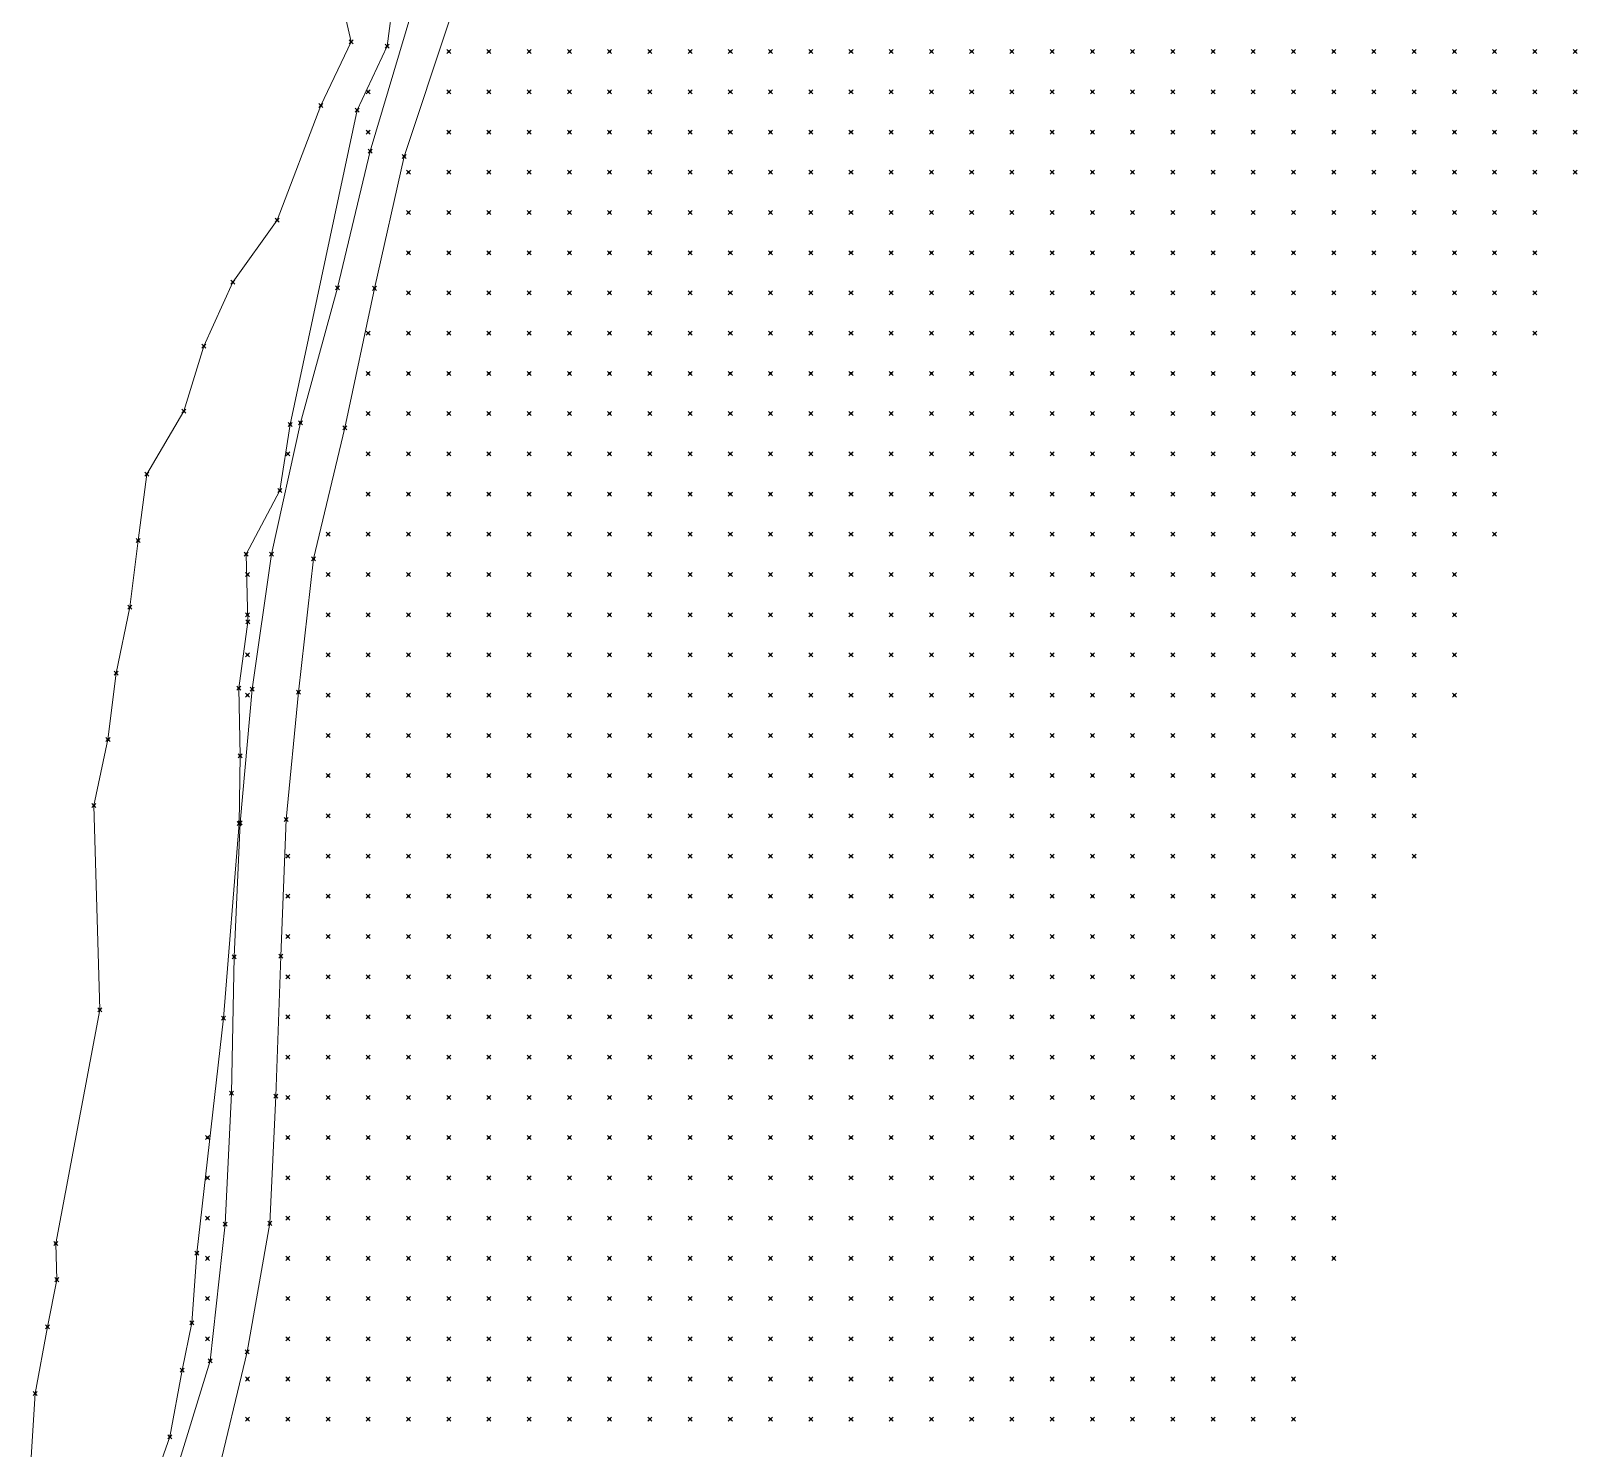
# Model space of a CAD drawing. Header units: metres. Extents: x 441556 to 446409, y 432338 to 461058.
# Drawn here: x 445282.5 to 445397.8, y 437143.4 to 437249 of the extents above; entities that cross this region are included whole.
import ezdxf

# ---------------------------------------------------------------- set-up
doc = ezdxf.new("R2010")
doc.units = ezdxf.units.M
doc.header["$MEASUREMENT"] = 0
doc.header["$PDMODE"] = 35
doc.header["$PDSIZE"] = 0.15
for name, color, linetype, lineweight in [('DTM-BRE-RevN_GRP_CURS APA', 2, 'Continuous', 0), ('DTM-BRE-RevN_GRP_DRUM FORESTIER', 2, 'Continuous', 0), ('DTM-BRE-RevN_GRP_TALUZ SUS', 2, 'Continuous', 0), ('DTM-NOK-RevN_LIDAR_co_lidar', 91, 'Continuous', 0), ('DTM-NOK-RevN_RTK', 32, 'Continuous', 0)]:
    doc.layers.add(name, color=color, linetype=linetype, lineweight=lineweight)

msp = doc.modelspace()

# ---------------------------------------------------------------- linework, layer by layer
at = {"layer": 'DTM-BRE-RevN_GRP_CURS APA'}
for p, q in [((445306.332, 437248.24, 323.779), (445305.159, 437253.423, 323.539)), ((445304.09, 437243.479, 323.579), (445306.332, 437248.24, 323.779)), ((445300.825, 437234.947, 323.622), (445304.09, 437243.479, 323.579)), ((445297.512, 437230.319, 323.302), (445300.825, 437234.947, 323.622)), ((445295.35, 437225.548, 323.182), (445297.512, 437230.319, 323.302)), ((445293.862, 437220.694, 323.142), (445295.35, 437225.548, 323.182)), ((445291.104, 437215.997, 322.662), (445293.862, 437220.694, 323.142)), ((445290.451, 437211.04, 322.582), (445291.104, 437215.997, 322.662)), ((445289.837, 437206.078, 322.582), (445290.451, 437211.04, 322.582)), ((445288.826, 437201.165, 322.502), (445289.837, 437206.078, 322.582)), ((445288.211, 437196.203, 322.502), (445288.826, 437201.165, 322.502)), ((445287.161, 437191.294, 322.422), (445288.211, 437196.203, 322.502)), ((445287.602, 437176.067, 322.622), (445287.161, 437191.294, 322.422)), ((445284.31, 437158.636, 322.582), (445287.602, 437176.067, 322.622)), ((445284.404, 437155.935, 322.582), (445284.31, 437158.636, 322.582)), ((445283.693, 437152.411, 322.662), (445284.404, 437155.935, 322.582)), ((445282.774, 437147.455, 322.582), (445283.693, 437152.411, 322.662)), ((445282.464, 437142.303, 322.902), (445282.774, 437147.455, 322.582))]:
    msp.add_line(p, q, dxfattribs=at)
at = {"layer": 'DTM-BRE-RevN_GRP_DRUM FORESTIER'}
for p, q in [((445307.77, 437240.08, 325.803), (445310.854, 437250.489, 325.091)), ((445313.679, 437249.854, 325.068), (445310.304, 437239.693, 325.865)), ((445305.326, 437229.893, 326.945), (445307.77, 437240.08, 325.803)), ((445310.304, 437239.693, 325.865), (445308.08, 437229.853, 327.093)), ((445302.555, 437219.834, 328.66), (445305.326, 437229.893, 326.945)), ((445308.08, 437229.853, 327.093), (445305.877, 437219.46, 328.466)), ((445300.394, 437210.025, 329.406), (445302.555, 437219.834, 328.66)), ((445305.877, 437219.46, 328.466), (445303.544, 437209.684, 329.313)), ((445298.963, 437199.968, 330.02), (445300.394, 437210.025, 329.406)), ((445303.544, 437209.684, 329.313), (445302.404, 437199.736, 329.831)), ((445298.061, 437189.995, 330.091), (445298.963, 437199.968, 330.02)), ((445302.404, 437199.736, 329.831), (445301.49, 437190.253, 329.909)), ((445301.49, 437190.253, 329.909), (445301.094, 437180.052, 330.038)), ((445297.629, 437180.017, 330.283), (445298.061, 437189.995, 330.091)), ((445297.426, 437169.844, 330.509), (445297.629, 437180.017, 330.283)), ((445301.094, 437180.052, 330.038), (445300.734, 437169.629, 330.352)), ((445296.948, 437160.08, 330.408), (445297.426, 437169.844, 330.509)), ((445300.734, 437169.629, 330.352), (445300.286, 437160.137, 330.49)), ((445295.829, 437149.894, 329.839), (445296.948, 437160.08, 330.408)), ((445300.286, 437160.137, 330.49), (445298.584, 437150.546, 329.994)), ((445292.745, 437139.908, 330.107), (445295.829, 437149.894, 329.839)), ((445298.584, 437150.546, 329.994), (445296.063, 437140.073, 330.129))]:
    msp.add_line(p, q, dxfattribs=at)
at = {"layer": 'DTM-BRE-RevN_GRP_TALUZ SUS'}
for p, q in [((445309.031, 437247.906, 324.739), (445309.685, 437252.863, 324.499)), ((445306.79, 437243.145, 325.379), (445309.031, 437247.906, 324.739)), ((445301.802, 437219.711, 328.302), (445306.79, 437243.145, 325.379)), ((445301.029, 437214.769, 328.142), (445301.802, 437219.711, 328.302)), ((445298.509, 437210.043, 328.422), (445301.029, 437214.769, 328.142)), ((445298.649, 437204.987, 329.302), (445298.509, 437210.043, 328.422)), ((445297.956, 437200.035, 329.302), (445298.649, 437204.987, 329.302)), ((445298.056, 437194.984, 329.542), (445297.956, 437200.035, 329.302)), ((445297.998, 437189.953, 329.502), (445298.056, 437194.984, 329.542)), ((445296.82, 437175.429, 329.742), (445297.998, 437189.953, 329.502)), ((445294.845, 437157.907, 329.622), (445296.82, 437175.429, 329.742)), ((445294.459, 437152.707, 329.622), (445294.845, 437157.907, 329.622)), ((445293.747, 437149.183, 329.702), (445294.459, 437152.707, 329.622)), ((445292.828, 437144.227, 329.622), (445293.747, 437149.183, 329.702)), ((445291.148, 437139.515, 329.582), (445292.828, 437144.227, 329.622))]:
    msp.add_line(p, q, dxfattribs=at)
at = {"layer": 'DTM-NOK-RevN_LIDAR_co_lidar'}
for p in [(445313.618, 437247.508, 325.224), (445316.617, 437247.508, 327.367), (445319.617, 437247.508, 329.111), (445322.616, 437247.508, 330.054), (445325.616, 437247.508, 331.033), (445328.615, 437247.508, 331.99), (445331.614, 437247.508, 333.814), (445334.614, 437247.508, 334.513), (445337.613, 437247.508, 335.865), (445340.612, 437247.508, 338.127), (445343.612, 437247.508, 339.506), (445346.611, 437247.508, 340.572), (445349.611, 437247.508, 341.88), (445352.61, 437247.508, 342.519), (445355.609, 437247.508, 342.278), (445358.609, 437247.508, 341.397), (445361.608, 437247.508, 340.647), (445364.607, 437247.508, 340.513), (445367.607, 437247.508, 340.45), (445370.606, 437247.508, 340.965), (445373.606, 437247.508, 342.266), (445376.605, 437247.508, 345.294), (445379.604, 437247.508, 354.423), (445382.604, 437247.508, 361.864), (445385.603, 437247.508, 365.364), (445388.602, 437247.508, 366.779), (445391.602, 437247.508, 365.235), (445394.601, 437247.508, 363.206), (445397.601, 437247.508, 363.316), (445307.619, 437244.509, 324.679), (445313.618, 437244.509, 326.163), (445316.617, 437244.509, 328.15), (445319.617, 437244.509, 329.772), (445322.616, 437244.509, 330.454), (445325.616, 437244.509, 331.411), (445328.615, 437244.509, 332.514), (445331.614, 437244.509, 333.753), (445334.614, 437244.509, 335.151), (445337.613, 437244.509, 337.307), (445340.612, 437244.509, 339.389), (445343.612, 437244.509, 340.624), (445346.611, 437244.509, 341.183), (445349.611, 437244.509, 342.103), (445352.61, 437244.509, 342.223), (445355.609, 437244.509, 341.602), (445358.609, 437244.509, 341.164), (445361.608, 437244.509, 340.768), (445364.607, 437244.509, 340.622), (445367.607, 437244.509, 341.099), (445370.606, 437244.509, 342.262), (445373.606, 437244.509, 343.872), (445376.605, 437244.509, 350.26), (445379.604, 437244.509, 358.81), (445382.604, 437244.509, 365.029), (445385.603, 437244.509, 367.755), (445388.602, 437244.509, 367.005), (445391.602, 437244.509, 364.628), (445394.601, 437244.509, 363.184), (445397.601, 437244.509, 363.033), (445307.619, 437241.509, 325.263), (445313.618, 437241.509, 327.291), (445316.617, 437241.509, 329.057), (445319.617, 437241.509, 329.998), (445322.616, 437241.509, 331.05), (445325.616, 437241.509, 332.83), (445328.615, 437241.509, 334.157), (445331.614, 437241.509, 335.25), (445334.614, 437241.509, 337.569), (445337.613, 437241.509, 339.756), (445340.612, 437241.509, 340.907), (445343.612, 437241.509, 341.552), (445346.611, 437241.509, 341.701), (445349.611, 437241.509, 342.098), (445352.61, 437241.509, 341.614), (445355.609, 437241.509, 341.002), (445358.609, 437241.509, 340.917), (445361.608, 437241.509, 340.917), (445364.607, 437241.509, 341.177), (445367.607, 437241.509, 342.028), (445370.606, 437241.509, 344.147), (445373.606, 437241.509, 349.605), (445376.605, 437241.509, 356.681), (445379.604, 437241.509, 362.574), (445382.604, 437241.509, 366.39), (445385.603, 437241.509, 368.448), (445388.602, 437241.509, 367.757), (445391.602, 437241.509, 366.593), (445394.601, 437241.509, 366.498), (445397.601, 437241.509, 367.028), (445310.619, 437238.51, 326.05), (445313.618, 437238.51, 328.174), (445316.617, 437238.51, 329.553), (445319.617, 437238.51, 330), (445322.616, 437238.51, 331.857), (445325.616, 437238.51, 333.97), (445328.615, 437238.51, 335.406), (445331.614, 437238.51, 336.81), (445334.614, 437238.51, 338.789), (445337.613, 437238.51, 340.55), (445340.612, 437238.51, 341.303), (445343.612, 437238.51, 341.769), (445346.611, 437238.51, 341.917), (445349.611, 437238.51, 341.607), (445352.61, 437238.51, 341.028), (445355.609, 437238.51, 340.812), (445358.609, 437238.51, 340.935), (445361.608, 437238.51, 341.27), (445364.607, 437238.51, 342.064), (445367.607, 437238.51, 344.718), (445370.606, 437238.51, 349.852), (445373.606, 437238.51, 356.434), (445376.605, 437238.51, 362.353), (445379.604, 437238.51, 366.352), (445382.604, 437238.51, 368.543), (445385.603, 437238.51, 369.581), (445388.602, 437238.51, 369.538), (445391.602, 437238.51, 369.349), (445394.601, 437238.51, 369.846), (445397.601, 437238.51, 370.457), (445310.619, 437235.511, 327.286), (445313.618, 437235.511, 328.992), (445316.617, 437235.511, 330.067), (445319.617, 437235.511, 330.934), (445322.616, 437235.511, 333.136), (445325.616, 437235.511, 334.764), (445328.615, 437235.511, 335.822), (445331.614, 437235.511, 337.474), (445334.614, 437235.511, 338.749), (445337.613, 437235.511, 339.865), (445340.612, 437235.511, 341.252), (445343.612, 437235.511, 342.006), (445346.611, 437235.511, 341.932), (445349.611, 437235.511, 341.601), (445352.61, 437235.511, 341.361), (445355.609, 437235.511, 341.415), (445358.609, 437235.511, 341.503), (445361.608, 437235.511, 341.99), (445364.607, 437235.511, 343.554), (445367.607, 437235.511, 346.993), (445370.606, 437235.511, 352.958), (445373.606, 437235.511, 360.755), (445376.605, 437235.511, 365.872), (445379.604, 437235.511, 369.108), (445382.604, 437235.511, 370.729), (445385.603, 437235.511, 371.001), (445388.602, 437235.511, 371.067), (445391.602, 437235.511, 370.921), (445394.601, 437235.511, 371.141), (445310.619, 437232.511, 328.168), (445313.618, 437232.511, 329.685), (445316.617, 437232.511, 330.639), (445319.617, 437232.511, 331.851), (445322.616, 437232.511, 333.891), (445325.616, 437232.511, 335.241), (445328.615, 437232.511, 336.129), (445331.614, 437232.511, 337.706), (445334.614, 437232.511, 339.293), (445337.613, 437232.511, 340.284), (445340.612, 437232.511, 341.436), (445343.612, 437232.511, 341.922), (445346.611, 437232.511, 341.832), (445349.611, 437232.511, 341.869), (445352.61, 437232.511, 341.945), (445355.609, 437232.511, 342.003), (445358.609, 437232.511, 342.306), (445361.608, 437232.511, 342.605), (445364.607, 437232.511, 344.991), (445367.607, 437232.511, 351.647), (445370.606, 437232.511, 358.936), (445373.606, 437232.511, 364.812), (445376.605, 437232.511, 368.236), (445379.604, 437232.511, 370.205), (445382.604, 437232.511, 371.309), (445385.603, 437232.511, 371.633), (445388.602, 437232.511, 371.533), (445391.602, 437232.511, 371.038), (445394.601, 437232.511, 370.892), (445310.619, 437229.512, 328.841), (445313.618, 437229.512, 330.318), (445316.617, 437229.512, 331.459), (445319.617, 437229.512, 333.165), (445322.616, 437229.512, 334.595), (445325.616, 437229.512, 335.729), (445328.615, 437229.512, 337.085), (445331.614, 437229.512, 338.07), (445334.614, 437229.512, 339.271), (445337.613, 437229.512, 340.717), (445340.612, 437229.512, 341.494), (445343.612, 437229.512, 341.705), (445346.611, 437229.512, 341.817), (445349.611, 437229.512, 342.056), (445352.61, 437229.512, 342.227), (445355.609, 437229.512, 342.342), (445358.609, 437229.512, 342.919), (445361.608, 437229.512, 343.499), (445364.607, 437229.512, 348.999), (445367.607, 437229.512, 354.758), (445370.606, 437229.512, 361.03), (445373.606, 437229.512, 366.788), (445376.605, 437229.512, 369.796), (445379.604, 437229.512, 370.973), (445382.604, 437229.512, 371.479), (445385.603, 437229.512, 371.78), (445388.602, 437229.512, 370.754), (445391.602, 437229.512, 370.341), (445394.601, 437229.512, 370.036), (445307.619, 437226.513, 327.323), (445310.619, 437226.513, 329.256), (445313.618, 437226.513, 330.75), (445316.617, 437226.513, 332.561), (445319.617, 437226.513, 334.58), (445322.616, 437226.513, 335.508), (445325.616, 437226.513, 336.714), (445328.615, 437226.513, 338.49), (445331.614, 437226.513, 339.394), (445334.614, 437226.513, 339.724), (445337.613, 437226.513, 340.615), (445340.612, 437226.513, 341.549), (445343.612, 437226.513, 341.986), (445346.611, 437226.513, 342.186), (445349.611, 437226.513, 342.388), (445352.61, 437226.513, 342.715), (445355.609, 437226.513, 343.026), (445358.609, 437226.513, 344.099), (445361.608, 437226.513, 345.414), (445364.607, 437226.513, 352.576), (445367.607, 437226.513, 358.095), (445370.606, 437226.513, 362.737), (445373.606, 437226.513, 367.702), (445376.605, 437226.513, 370.364), (445379.604, 437226.513, 371.158), (445382.604, 437226.513, 371.166), (445385.603, 437226.513, 370.757), (445388.602, 437226.513, 370.258), (445391.602, 437226.513, 370.371), (445394.601, 437226.513, 369.972), (445307.619, 437223.513, 327.846), (445310.619, 437223.513, 329.592), (445313.618, 437223.513, 331.731), (445316.617, 437223.513, 333.703), (445319.617, 437223.513, 335.16), (445322.616, 437223.513, 336.273), (445325.616, 437223.513, 337.574), (445328.615, 437223.513, 339.73), (445331.614, 437223.513, 340.777), (445334.614, 437223.513, 340.939), (445337.613, 437223.513, 341.308), (445340.612, 437223.513, 342.866), (445343.612, 437223.513, 344.644), (445346.611, 437223.513, 344.412), (445349.611, 437223.513, 343.812), (445352.61, 437223.513, 343.844), (445355.609, 437223.513, 344.445), (445358.609, 437223.513, 344.981), (445361.608, 437223.513, 347.727), (445364.607, 437223.513, 351.965), (445367.607, 437223.513, 358.602), (445370.606, 437223.513, 365.6), (445373.606, 437223.513, 369.581), (445376.605, 437223.513, 370.792), (445379.604, 437223.513, 370.814), (445382.604, 437223.513, 369.53), (445385.603, 437223.513, 369.339), (445388.602, 437223.513, 370.273), (445391.602, 437223.513, 371.023), (445307.619, 437220.514, 328.225), (445310.619, 437220.514, 330.052), (445313.618, 437220.514, 332.691), (445316.617, 437220.514, 334.409), (445319.617, 437220.514, 335.592), (445322.616, 437220.514, 337.064), (445325.616, 437220.514, 338.974), (445328.615, 437220.514, 341.046), (445331.614, 437220.514, 342), (445334.614, 437220.514, 342.517), (445337.613, 437220.514, 344.121), (445340.612, 437220.514, 345.667), (445343.612, 437220.514, 346.886), (445346.611, 437220.514, 346.854), (445349.611, 437220.514, 346.647), (445352.61, 437220.514, 346.157), (445355.609, 437220.514, 345.998), (445358.609, 437220.514, 346.519), (445361.608, 437220.514, 351.13), (445364.607, 437220.514, 353.852), (445367.607, 437220.514, 359.908), (445370.606, 437220.514, 366.616), (445373.606, 437220.514, 370.534), (445376.605, 437220.514, 371.299), (445379.604, 437220.514, 370.017), (445382.604, 437220.514, 368.812), (445385.603, 437220.514, 368.844), (445388.602, 437220.514, 370.281), (445391.602, 437220.514, 371.663), (445301.62, 437217.514, 328.413), (445307.619, 437217.514, 328.68), (445310.619, 437217.514, 330.622), (445313.618, 437217.514, 333.166), (445316.617, 437217.514, 334.926), (445319.617, 437217.514, 336.227), (445322.616, 437217.514, 338.065), (445325.616, 437217.514, 339.948), (445328.615, 437217.514, 341.601), (445331.614, 437217.514, 343.26), (445334.614, 437217.514, 344.585), (445337.613, 437217.514, 346.756), (445340.612, 437217.514, 348.488), (445343.612, 437217.514, 348.653), (445346.611, 437217.514, 349.153), (445349.611, 437217.514, 349.3), (445352.61, 437217.514, 348.534), (445355.609, 437217.514, 347.052), (445358.609, 437217.514, 348.059), (445361.608, 437217.514, 354.647), (445364.607, 437217.514, 360.195), (445367.607, 437217.514, 365.372), (445370.606, 437217.514, 369.379), (445373.606, 437217.514, 371.521), (445376.605, 437217.514, 371.229), (445379.604, 437217.514, 369.757), (445382.604, 437217.514, 369.338), (445385.603, 437217.514, 369.288), (445388.602, 437217.514, 370.381), (445391.602, 437217.514, 372.186), (445307.619, 437214.515, 329.304), (445310.619, 437214.515, 331.556), (445313.618, 437214.515, 334.368), (445316.617, 437214.515, 336.022), (445319.617, 437214.515, 337.509), (445322.616, 437214.515, 339.254), (445325.616, 437214.515, 340.779), (445328.615, 437214.515, 342.601), (445331.614, 437214.515, 344.364), (445334.614, 437214.515, 346.211), (445337.613, 437214.515, 348.186), (445340.612, 437214.515, 349.924), (445343.612, 437214.515, 350.617), (445346.611, 437214.515, 350.528), (445349.611, 437214.515, 350.034), (445352.61, 437214.515, 349.343), (445355.609, 437214.515, 348.159), (445358.609, 437214.515, 350.718), (445361.608, 437214.515, 356.37), (445364.607, 437214.515, 361.672), (445367.607, 437214.515, 366.811), (445370.606, 437214.515, 370.932), (445373.606, 437214.515, 371.691), (445376.605, 437214.515, 370.809), (445379.604, 437214.515, 370.293), (445382.604, 437214.515, 370.016), (445385.603, 437214.515, 370.193), (445388.602, 437214.515, 371.492), (445391.602, 437214.515, 373.25), (445304.62, 437211.516, 329.299), (445307.619, 437211.516, 330.56), (445310.619, 437211.516, 332.887), (445313.618, 437211.516, 335.485), (445316.617, 437211.516, 336.798), (445319.617, 437211.516, 338.402), (445322.616, 437211.516, 340.049), (445325.616, 437211.516, 341.894), (445328.615, 437211.516, 343.727), (445331.614, 437211.516, 345.626), (445334.614, 437211.516, 347.978), (445337.613, 437211.516, 350.143), (445340.612, 437211.516, 351.901), (445343.612, 437211.516, 352.663), (445346.611, 437211.516, 352.428), (445349.611, 437211.516, 350.8), (445352.61, 437211.516, 350.211), (445355.609, 437211.516, 350.166), (445358.609, 437211.516, 353.576), (445361.608, 437211.516, 358.564), (445364.607, 437211.516, 362.13), (445367.607, 437211.516, 367.126), (445370.606, 437211.516, 370.221), (445373.606, 437211.516, 370.649), (445376.605, 437211.516, 370.221), (445379.604, 437211.516, 370.862), (445382.604, 437211.516, 371.191), (445385.603, 437211.516, 371.735), (445388.602, 437211.516, 373.181), (445391.602, 437211.516, 374.492), (445298.621, 437208.516, 328.656), (445304.62, 437208.516, 329.632), (445307.619, 437208.516, 331.428), (445310.619, 437208.516, 334.209), (445313.618, 437208.516, 336.144), (445316.617, 437208.516, 337.286), (445319.617, 437208.516, 339.194), (445322.616, 437208.516, 341.273), (445325.616, 437208.516, 343.008), (445328.615, 437208.516, 345.05), (445331.614, 437208.516, 346.929), (445334.614, 437208.516, 349.363), (445337.613, 437208.516, 351.488), (445340.612, 437208.516, 353.33), (445343.612, 437208.516, 353.948), (445346.611, 437208.516, 353.502), (445349.611, 437208.516, 352.461), (445352.61, 437208.516, 351.269), (445355.609, 437208.516, 352.397), (445358.609, 437208.516, 355.511), (445361.608, 437208.516, 359.423), (445364.607, 437208.516, 364.224), (445367.607, 437208.516, 369.356), (445370.606, 437208.516, 370.922), (445373.606, 437208.516, 370.815), (445376.605, 437208.516, 370.412), (445379.604, 437208.516, 371.632), (445382.604, 437208.516, 372.772), (445385.603, 437208.516, 373.57), (445388.602, 437208.516, 374.444), (445298.621, 437205.517, 329.027), (445304.62, 437205.517, 330.03), (445307.619, 437205.517, 331.857), (445310.619, 437205.517, 334.999), (445313.618, 437205.517, 336.828), (445316.617, 437205.517, 338.076), (445319.617, 437205.517, 339.835), (445322.616, 437205.517, 342.075), (445325.616, 437205.517, 343.802), (445328.615, 437205.517, 346.249), (445331.614, 437205.517, 348.304), (445334.614, 437205.517, 350.195), (445337.613, 437205.517, 352.07), (445340.612, 437205.517, 353.861), (445343.612, 437205.517, 354.37), (445346.611, 437205.517, 353.807), (445349.611, 437205.517, 352.92), (445352.61, 437205.517, 351.784), (445355.609, 437205.517, 353.734), (445358.609, 437205.517, 357.693), (445361.608, 437205.517, 361.198), (445364.607, 437205.517, 366.146), (445367.607, 437205.517, 371.005), (445370.606, 437205.517, 372.031), (445373.606, 437205.517, 371.65), (445376.605, 437205.517, 371.387), (445379.604, 437205.517, 372.729), (445382.604, 437205.517, 373.991), (445385.603, 437205.517, 374.879), (445388.602, 437205.517, 375.4), (445298.621, 437202.518, 329.437), (445304.62, 437202.518, 330.68), (445307.619, 437202.518, 332.323), (445310.619, 437202.518, 335.037), (445313.618, 437202.518, 337.069), (445316.617, 437202.518, 338.374), (445319.617, 437202.518, 339.628), (445322.616, 437202.518, 341.636), (445325.616, 437202.518, 344.34), (445328.615, 437202.518, 347.571), (445331.614, 437202.518, 349.673), (445334.614, 437202.518, 351.3), (445337.613, 437202.518, 353.052), (445340.612, 437202.518, 354.159), (445343.612, 437202.518, 354.329), (445346.611, 437202.518, 353.47), (445349.611, 437202.518, 352.646), (445352.61, 437202.518, 352.837), (445355.609, 437202.518, 355.233), (445358.609, 437202.518, 359.326), (445361.608, 437202.518, 363.79), (445364.607, 437202.518, 367.813), (445367.607, 437202.518, 371.796), (445370.606, 437202.518, 373.133), (445373.606, 437202.518, 372.694), (445376.605, 437202.518, 373.052), (445379.604, 437202.518, 373.979), (445382.604, 437202.518, 374.877), (445385.603, 437202.518, 375.766), (445388.602, 437202.518, 376.249), (445298.621, 437199.518, 329.673), (445304.62, 437199.518, 331.069), (445307.619, 437199.518, 332.659), (445310.619, 437199.518, 334.262), (445313.618, 437199.518, 336.126), (445316.617, 437199.518, 337.688), (445319.617, 437199.518, 339.075), (445322.616, 437199.518, 341.555), (445325.616, 437199.518, 345.297), (445328.615, 437199.518, 348.939), (445331.614, 437199.518, 350.61), (445334.614, 437199.518, 351.977), (445337.613, 437199.518, 353.447), (445340.612, 437199.518, 354.081), (445343.612, 437199.518, 353.416), (445346.611, 437199.518, 352.45), (445349.611, 437199.518, 352.42), (445352.61, 437199.518, 353.564), (445355.609, 437199.518, 356.207), (445358.609, 437199.518, 360.272), (445361.608, 437199.518, 365.233), (445364.607, 437199.518, 368.798), (445367.607, 437199.518, 372.2), (445370.606, 437199.518, 373.561), (445373.606, 437199.518, 373.322), (445376.605, 437199.518, 373.727), (445379.604, 437199.518, 374.343), (445382.604, 437199.518, 375.136), (445385.603, 437199.518, 376.329), (445388.602, 437199.518, 377.081), (445304.62, 437196.519, 331.125), (445307.619, 437196.519, 332.706), (445310.619, 437196.519, 333.874), (445313.618, 437196.519, 334.939), (445316.617, 437196.519, 336.487), (445319.617, 437196.519, 338.348), (445322.616, 437196.519, 342.132), (445325.616, 437196.519, 346.592), (445328.615, 437196.519, 349.658), (445331.614, 437196.519, 351.137), (445334.614, 437196.519, 352.502), (445337.613, 437196.519, 353.725), (445340.612, 437196.519, 353.461), (445343.612, 437196.519, 352.456), (445346.611, 437196.519, 352.314), (445349.611, 437196.519, 352.863), (445352.61, 437196.519, 354.194), (445355.609, 437196.519, 357.142), (445358.609, 437196.519, 361.716), (445361.608, 437196.519, 367.351), (445364.607, 437196.519, 370.174), (445367.607, 437196.519, 372.477), (445370.606, 437196.519, 373.597), (445373.606, 437196.519, 373.317), (445376.605, 437196.519, 373.245), (445379.604, 437196.519, 373.645), (445382.604, 437196.519, 374.93), (445385.603, 437196.519, 376.794), (445304.62, 437193.519, 331.084), (445307.619, 437193.519, 332.612), (445310.619, 437193.519, 333.774), (445313.618, 437193.519, 334.326), (445316.617, 437193.519, 335.35), (445319.617, 437193.519, 336.72), (445322.616, 437193.519, 341.671), (445325.616, 437193.519, 347.95), (445328.615, 437193.519, 350.744), (445331.614, 437193.519, 351.325), (445334.614, 437193.519, 352.331), (445337.613, 437193.519, 353.118), (445340.612, 437193.519, 352.899), (445343.612, 437193.519, 352.528), (445346.611, 437193.519, 353.101), (445349.611, 437193.519, 353.871), (445352.61, 437193.519, 355.581), (445355.609, 437193.519, 358.854), (445358.609, 437193.519, 363.612), (445361.608, 437193.519, 368.123), (445364.607, 437193.519, 371.597), (445367.607, 437193.519, 373.827), (445370.606, 437193.519, 374.008), (445373.606, 437193.519, 373.042), (445376.605, 437193.519, 372.948), (445379.604, 437193.519, 373.479), (445382.604, 437193.519, 374.436), (445385.603, 437193.519, 377.009), (445304.62, 437190.52, 331.056), (445307.619, 437190.52, 332.501), (445310.619, 437190.52, 333.912), (445313.618, 437190.52, 334.711), (445316.617, 437190.52, 335.635), (445319.617, 437190.52, 337.754), (445322.616, 437190.52, 342.302), (445325.616, 437190.52, 347.789), (445328.615, 437190.52, 350.022), (445331.614, 437190.52, 350.77), (445334.614, 437190.52, 351.693), (445337.613, 437190.52, 352.094), (445340.612, 437190.52, 352.457), (445343.612, 437190.52, 353.228), (445346.611, 437190.52, 354.045), (445349.611, 437190.52, 355.591), (445352.61, 437190.52, 358.079), (445355.609, 437190.52, 361.568), (445358.609, 437190.52, 366.143), (445361.608, 437190.52, 369.57), (445364.607, 437190.52, 372.907), (445367.607, 437190.52, 374.938), (445370.606, 437190.52, 374.319), (445373.606, 437190.52, 373.375), (445376.605, 437190.52, 373.764), (445379.604, 437190.52, 374.905), (445382.604, 437190.52, 376.088), (445385.603, 437190.52, 377.887), (445301.62, 437187.521, 329.928), (445304.62, 437187.521, 331.055), (445307.619, 437187.521, 332.558), (445310.619, 437187.521, 334.513), (445313.618, 437187.521, 336.085), (445316.617, 437187.521, 337.181), (445319.617, 437187.521, 339.436), (445322.616, 437187.521, 342.643), (445325.616, 437187.521, 345.722), (445328.615, 437187.521, 347.652), (445331.614, 437187.521, 349.103), (445334.614, 437187.521, 350.19), (445337.613, 437187.521, 350.729), (445340.612, 437187.521, 352.242), (445343.612, 437187.521, 354.305), (445346.611, 437187.521, 356.89), (445349.611, 437187.521, 359.021), (445352.61, 437187.521, 361.439), (445355.609, 437187.521, 364.462), (445358.609, 437187.521, 368.533), (445361.608, 437187.521, 371.35), (445364.607, 437187.521, 373.582), (445367.607, 437187.521, 375.016), (445370.606, 437187.521, 375.202), (445373.606, 437187.521, 375.15), (445376.605, 437187.521, 375.758), (445379.604, 437187.521, 376.958), (445382.604, 437187.521, 378.103), (445385.603, 437187.521, 380.07), (445301.62, 437184.521, 329.982), (445304.62, 437184.521, 331.084), (445307.619, 437184.521, 332.649), (445310.619, 437184.521, 334.613), (445313.618, 437184.521, 336.184), (445316.617, 437184.521, 337.876), (445319.617, 437184.521, 340.472), (445322.616, 437184.521, 343.101), (445325.616, 437184.521, 345.119), (445328.615, 437184.521, 346.65), (445331.614, 437184.521, 347.752), (445334.614, 437184.521, 348.693), (445337.613, 437184.521, 350.104), (445340.612, 437184.521, 352.844), (445343.612, 437184.521, 356.156), (445346.611, 437184.521, 360.541), (445349.611, 437184.521, 362.962), (445352.61, 437184.521, 365.031), (445355.609, 437184.521, 367.393), (445358.609, 437184.521, 369.906), (445361.608, 437184.521, 372.059), (445364.607, 437184.521, 374.475), (445367.607, 437184.521, 375.612), (445370.606, 437184.521, 376.021), (445373.606, 437184.521, 376.624), (445376.605, 437184.521, 377.091), (445379.604, 437184.521, 377.88), (445382.604, 437184.521, 379.195), (445301.62, 437181.522, 330.075), (445304.62, 437181.522, 330.985), (445307.619, 437181.522, 332.946), (445310.619, 437181.522, 334.889), (445313.618, 437181.522, 335.889), (445316.617, 437181.522, 337.97), (445319.617, 437181.522, 340.854), (445322.616, 437181.522, 343.548), (445325.616, 437181.522, 345.306), (445328.615, 437181.522, 346.786), (445331.614, 437181.522, 347.552), (445334.614, 437181.522, 348.477), (445337.613, 437181.522, 350.824), (445340.612, 437181.522, 354.343), (445343.612, 437181.522, 357.778), (445346.611, 437181.522, 361.712), (445349.611, 437181.522, 363.995), (445352.61, 437181.522, 365.558), (445355.609, 437181.522, 367.472), (445358.609, 437181.522, 369.356), (445361.608, 437181.522, 371.713), (445364.607, 437181.522, 374.452), (445367.607, 437181.522, 376.078), (445370.606, 437181.522, 376.642), (445373.606, 437181.522, 377.351), (445376.605, 437181.522, 377.588), (445379.604, 437181.522, 378.434), (445382.604, 437181.522, 380.895), (445301.62, 437178.523, 330.217), (445304.62, 437178.523, 331.048), (445307.619, 437178.523, 333.053), (445310.619, 437178.523, 335.07), (445313.618, 437178.523, 335.916), (445316.617, 437178.523, 337.208), (445319.617, 437178.523, 340.013), (445322.616, 437178.523, 343.578), (445325.616, 437178.523, 346.096), (445328.615, 437178.523, 347.304), (445331.614, 437178.523, 348.012), (445334.614, 437178.523, 349.365), (445337.613, 437178.523, 351.419), (445340.612, 437178.523, 357.172), (445343.612, 437178.523, 361.297), (445346.611, 437178.523, 363.324), (445349.611, 437178.523, 364.796), (445352.61, 437178.523, 366.066), (445355.609, 437178.523, 367.254), (445358.609, 437178.523, 368.922), (445361.608, 437178.523, 371.792), (445364.607, 437178.523, 375.084), (445367.607, 437178.523, 376.799), (445370.606, 437178.523, 377.626), (445373.606, 437178.523, 378.218), (445376.605, 437178.523, 378.831), (445379.604, 437178.523, 380.068), (445382.604, 437178.523, 382.281), (445301.62, 437175.523, 330.369), (445304.62, 437175.523, 331.227), (445307.619, 437175.523, 332.478), (445310.619, 437175.523, 334.405), (445313.618, 437175.523, 335.73), (445316.617, 437175.523, 336.759), (445319.617, 437175.523, 339.739), (445322.616, 437175.523, 343.942), (445325.616, 437175.523, 346.151), (445328.615, 437175.523, 347.361), (445331.614, 437175.523, 348.867), (445334.614, 437175.523, 350.315), (445337.613, 437175.523, 352.553), (445340.612, 437175.523, 359.443), (445343.612, 437175.523, 363.742), (445346.611, 437175.523, 364.69), (445349.611, 437175.523, 365.552), (445352.61, 437175.523, 366.604), (445355.609, 437175.523, 367.585), (445358.609, 437175.523, 369.519), (445361.608, 437175.523, 373.373), (445364.607, 437175.523, 376.169), (445367.607, 437175.523, 377.257), (445370.606, 437175.523, 377.856), (445373.606, 437175.523, 378.18), (445376.605, 437175.523, 378.823), (445379.604, 437175.523, 381.494), (445382.604, 437175.523, 382.844), (445301.62, 437172.524, 330.315), (445304.62, 437172.524, 331.46), (445307.619, 437172.524, 332.69), (445310.619, 437172.524, 334.312), (445313.618, 437172.524, 335.993), (445316.617, 437172.524, 337.186), (445319.617, 437172.524, 340.193), (445322.616, 437172.524, 343.59), (445325.616, 437172.524, 345.708), (445328.615, 437172.524, 347.709), (445331.614, 437172.524, 350.743), (445334.614, 437172.524, 352.058), (445337.613, 437172.524, 353.982), (445340.612, 437172.524, 359.826), (445343.612, 437172.524, 363.838), (445346.611, 437172.524, 364.537), (445349.611, 437172.524, 365.693), (445352.61, 437172.524, 366.729), (445355.609, 437172.524, 367.844), (445358.609, 437172.524, 369.955), (445361.608, 437172.524, 374.54), (445364.607, 437172.524, 377.048), (445367.607, 437172.524, 377.472), (445370.606, 437172.524, 377.831), (445373.606, 437172.524, 378.113), (445376.605, 437172.524, 378.992), (445379.604, 437172.524, 382.479), (445382.604, 437172.524, 383.987), (445301.62, 437169.524, 330.661), (445304.62, 437169.524, 331.912), (445307.619, 437169.524, 333.492), (445310.619, 437169.524, 334.939), (445313.618, 437169.524, 336.61), (445316.617, 437169.524, 338.146), (445319.617, 437169.524, 340.6), (445322.616, 437169.524, 343.437), (445325.616, 437169.524, 345.953), (445328.615, 437169.524, 348.574), (445331.614, 437169.524, 351.286), (445334.614, 437169.524, 354.263), (445337.613, 437169.524, 356.02), (445340.612, 437169.524, 360.026), (445343.612, 437169.524, 363.524), (445346.611, 437169.524, 364.216), (445349.611, 437169.524, 365.598), (445352.61, 437169.524, 367.69), (445355.609, 437169.524, 369.17), (445358.609, 437169.524, 371.412), (445361.608, 437169.524, 374.932), (445364.607, 437169.524, 377.065), (445367.607, 437169.524, 377.418), (445370.606, 437169.524, 377.934), (445373.606, 437169.524, 378.497), (445376.605, 437169.524, 380.33), (445379.604, 437169.524, 383.402), (445295.622, 437166.525, 329.537), (445301.62, 437166.525, 331.058), (445304.62, 437166.525, 332.471), (445307.619, 437166.525, 333.992), (445310.619, 437166.525, 335.611), (445313.618, 437166.525, 337.577), (445316.617, 437166.525, 339.03), (445319.617, 437166.525, 340.521), (445322.616, 437166.525, 343.123), (445325.616, 437166.525, 345.627), (445328.615, 437166.525, 348.533), (445331.614, 437166.525, 351.938), (445334.614, 437166.525, 355.305), (445337.613, 437166.525, 357.719), (445340.612, 437166.525, 360.732), (445343.612, 437166.525, 363.124), (445346.611, 437166.525, 364.415), (445349.611, 437166.525, 366.201), (445352.61, 437166.525, 369.087), (445355.609, 437166.525, 371.58), (445358.609, 437166.525, 373.806), (445361.608, 437166.525, 375.42), (445364.607, 437166.525, 376.848), (445367.607, 437166.525, 377.727), (445370.606, 437166.525, 378.315), (445373.606, 437166.525, 378.666), (445376.605, 437166.525, 381.387), (445379.604, 437166.525, 384.428), (445295.622, 437163.526, 329.762), (445301.62, 437163.526, 331.104), (445304.62, 437163.526, 332.84), (445307.619, 437163.526, 334.554), (445310.619, 437163.526, 336.303), (445313.618, 437163.526, 338.054), (445316.617, 437163.526, 339.355), (445319.617, 437163.526, 340.598), (445322.616, 437163.526, 342.414), (445325.616, 437163.526, 344.383), (445328.615, 437163.526, 347.768), (445331.614, 437163.526, 352.991), (445334.614, 437163.526, 356.765), (445337.613, 437163.526, 359.431), (445340.612, 437163.526, 361.992), (445343.612, 437163.526, 363.539), (445346.611, 437163.526, 365.204), (445349.611, 437163.526, 366.961), (445352.61, 437163.526, 369.611), (445355.609, 437163.526, 372.652), (445358.609, 437163.526, 374.837), (445361.608, 437163.526, 375.424), (445364.607, 437163.526, 376.466), (445367.607, 437163.526, 377.683), (445370.606, 437163.526, 378.242), (445373.606, 437163.526, 379.296), (445376.605, 437163.526, 382.514), (445379.604, 437163.526, 385.123), (445295.622, 437160.526, 329.457), (445301.62, 437160.526, 331.16), (445304.62, 437160.526, 332.941), (445307.619, 437160.526, 334.608), (445310.619, 437160.526, 336.509), (445313.618, 437160.526, 338.45), (445316.617, 437160.526, 340.051), (445319.617, 437160.526, 341.538), (445322.616, 437160.526, 343.313), (445325.616, 437160.526, 344.667), (445328.615, 437160.526, 347.302), (445331.614, 437160.526, 352.002), (445334.614, 437160.526, 356.281), (445337.613, 437160.526, 359.366), (445340.612, 437160.526, 362.453), (445343.612, 437160.526, 364.427), (445346.611, 437160.526, 365.946), (445349.611, 437160.526, 367.852), (445352.61, 437160.526, 370.412), (445355.609, 437160.526, 372.895), (445358.609, 437160.526, 374.472), (445361.608, 437160.526, 374.836), (445364.607, 437160.526, 375.732), (445367.607, 437160.526, 377.159), (445370.606, 437160.526, 378.631), (445373.606, 437160.526, 381.428), (445376.605, 437160.526, 384.153), (445379.604, 437160.526, 385.122), (445295.622, 437157.527, 329.625), (445301.62, 437157.527, 331.849), (445304.62, 437157.527, 333.764), (445307.619, 437157.527, 335.359), (445310.619, 437157.527, 337.333), (445313.618, 437157.527, 338.921), (445316.617, 437157.527, 340.644), (445319.617, 437157.527, 342.5), (445322.616, 437157.527, 344.495), (445325.616, 437157.527, 345.725), (445328.615, 437157.527, 347.676), (445331.614, 437157.527, 350.437), (445334.614, 437157.527, 353.849), (445337.613, 437157.527, 358.246), (445340.612, 437157.527, 362.605), (445343.612, 437157.527, 365.22), (445346.611, 437157.527, 366.756), (445349.611, 437157.527, 369.125), (445352.61, 437157.527, 371.395), (445355.609, 437157.527, 372.822), (445358.609, 437157.527, 373.489), (445361.608, 437157.527, 374.031), (445364.607, 437157.527, 375.129), (445367.607, 437157.527, 377.042), (445370.606, 437157.527, 379.501), (445373.606, 437157.527, 382.774), (445376.605, 437157.527, 384.769), (445379.604, 437157.527, 385.041), (445295.622, 437154.527, 329.651), (445301.62, 437154.527, 332.675), (445304.62, 437154.527, 334.591), (445307.619, 437154.527, 336.32), (445310.619, 437154.527, 337.923), (445313.618, 437154.527, 339.081), (445316.617, 437154.527, 341.195), (445319.617, 437154.527, 342.911), (445322.616, 437154.527, 344.377), (445325.616, 437154.527, 346.35), (445328.615, 437154.527, 348.142), (445331.614, 437154.527, 350.048), (445334.614, 437154.527, 351.905), (445337.613, 437154.527, 356.944), (445340.612, 437154.527, 363.465), (445343.612, 437154.527, 366.427), (445346.611, 437154.527, 367.924), (445349.611, 437154.527, 369.796), (445352.61, 437154.527, 371.097), (445355.609, 437154.527, 371.88), (445358.609, 437154.527, 372.728), (445361.608, 437154.527, 374.132), (445364.607, 437154.527, 375.22), (445367.607, 437154.527, 377.06), (445370.606, 437154.527, 379.387), (445373.606, 437154.527, 382.042), (445376.605, 437154.527, 384.209), (445295.622, 437151.528, 329.864), (445301.62, 437151.528, 332.856), (445304.62, 437151.528, 334.613), (445307.619, 437151.528, 336.44), (445310.619, 437151.528, 338.29), (445313.618, 437151.528, 339.351), (445316.617, 437151.528, 341.028), (445319.617, 437151.528, 342.715), (445322.616, 437151.528, 344.497), (445325.616, 437151.528, 347.866), (445328.615, 437151.528, 349.493), (445331.614, 437151.528, 350.236), (445334.614, 437151.528, 352.312), (445337.613, 437151.528, 358.364), (445340.612, 437151.528, 364.634), (445343.612, 437151.528, 366.725), (445346.611, 437151.528, 367.709), (445349.611, 437151.528, 368.525), (445352.61, 437151.528, 370.058), (445355.609, 437151.528, 371.239), (445358.609, 437151.528, 372.75), (445361.608, 437151.528, 374.923), (445364.607, 437151.528, 376.049), (445367.607, 437151.528, 377.178), (445370.606, 437151.528, 379.263), (445373.606, 437151.528, 381.823), (445376.605, 437151.528, 383.811), (445298.621, 437148.529, 329.917), (445301.62, 437148.529, 332.339), (445304.62, 437148.529, 334.531), (445307.619, 437148.529, 336.468), (445310.619, 437148.529, 338.325), (445313.618, 437148.529, 339.743), (445316.617, 437148.529, 341.712), (445319.617, 437148.529, 345.237), (445322.616, 437148.529, 347.902), (445325.616, 437148.529, 350.919), (445328.615, 437148.529, 352.091), (445331.614, 437148.529, 353.092), (445334.614, 437148.529, 357.534), (445337.613, 437148.529, 362.633), (445340.612, 437148.529, 365.698), (445343.612, 437148.529, 366.637), (445346.611, 437148.529, 366.384), (445349.611, 437148.529, 366.337), (445352.61, 437148.529, 368.179), (445355.609, 437148.529, 370.659), (445358.609, 437148.529, 373.155), (445361.608, 437148.529, 375.577), (445364.607, 437148.529, 376.924), (445367.607, 437148.529, 378.315), (445370.606, 437148.529, 379.949), (445373.606, 437148.529, 382.292), (445376.605, 437148.529, 383.751), (445298.621, 437145.529, 330.077), (445301.62, 437145.529, 332.515), (445304.62, 437145.529, 334.321), (445307.619, 437145.529, 336.838), (445310.619, 437145.529, 339.303), (445313.618, 437145.529, 341.352), (445316.617, 437145.529, 343.362), (445319.617, 437145.529, 346.626), (445322.616, 437145.529, 348.858), (445325.616, 437145.529, 352.61), (445328.615, 437145.529, 355.543), (445331.614, 437145.529, 358.146), (445334.614, 437145.529, 361.491), (445337.613, 437145.529, 364.19), (445340.612, 437145.529, 366.528), (445343.612, 437145.529, 367.152), (445346.611, 437145.529, 366.584), (445349.611, 437145.529, 366.46), (445352.61, 437145.529, 367.816), (445355.609, 437145.529, 370.336), (445358.609, 437145.529, 372.829), (445361.608, 437145.529, 375.871), (445364.607, 437145.529, 377.648), (445367.607, 437145.529, 378.922), (445370.606, 437145.529, 380.493), (445373.606, 437145.529, 382.547), (445376.605, 437145.529, 383.973)]:
    msp.add_point(p, dxfattribs=at)
at = {"layer": 'DTM-NOK-RevN_RTK'}
for p in [(445306.332, 437248.24, 323.779), (445309.031, 437247.906, 324.739), (445304.09, 437243.479, 323.579), (445306.79, 437243.145, 325.379), (445307.77, 437240.08, 325.803), (445310.304, 437239.693, 325.865), (445300.825, 437234.947, 323.622), (445297.512, 437230.319, 323.302), (445305.326, 437229.893, 326.945), (445308.08, 437229.853, 327.093), (445295.35, 437225.548, 323.182), (445293.862, 437220.694, 323.142), (445301.802, 437219.711, 328.302), (445302.555, 437219.834, 328.66), (445305.877, 437219.46, 328.466), (445291.104, 437215.997, 322.662), (445301.029, 437214.769, 328.142), (445290.451, 437211.04, 322.582), (445298.509, 437210.043, 328.422), (445300.394, 437210.025, 329.406), (445303.544, 437209.684, 329.313), (445289.837, 437206.078, 322.582), (445298.649, 437204.987, 329.302), (445288.826, 437201.165, 322.502), (445297.956, 437200.035, 329.302), (445298.963, 437199.968, 330.02), (445302.404, 437199.736, 329.831), (445288.211, 437196.203, 322.502), (445298.056, 437194.984, 329.542), (445287.161, 437191.294, 322.422), (445301.49, 437190.253, 329.909), (445297.998, 437189.953, 329.502), (445298.061, 437189.995, 330.091), (445297.629, 437180.017, 330.283), (445301.094, 437180.052, 330.038), (445287.602, 437176.067, 322.622), (445296.82, 437175.429, 329.742), (445297.426, 437169.844, 330.509), (445300.734, 437169.629, 330.352), (445300.286, 437160.137, 330.49), (445296.948, 437160.08, 330.408), (445284.31, 437158.636, 322.582), (445294.845, 437157.907, 329.622), (445284.404, 437155.935, 322.582), (445283.693, 437152.411, 322.662), (445294.459, 437152.707, 329.622), (445295.829, 437149.894, 329.839), (445298.584, 437150.546, 329.994), (445293.747, 437149.183, 329.702), (445282.774, 437147.455, 322.582), (445292.828, 437144.227, 329.622)]:
    msp.add_point(p, dxfattribs=at)

doc.saveas('drawing.dxf')
